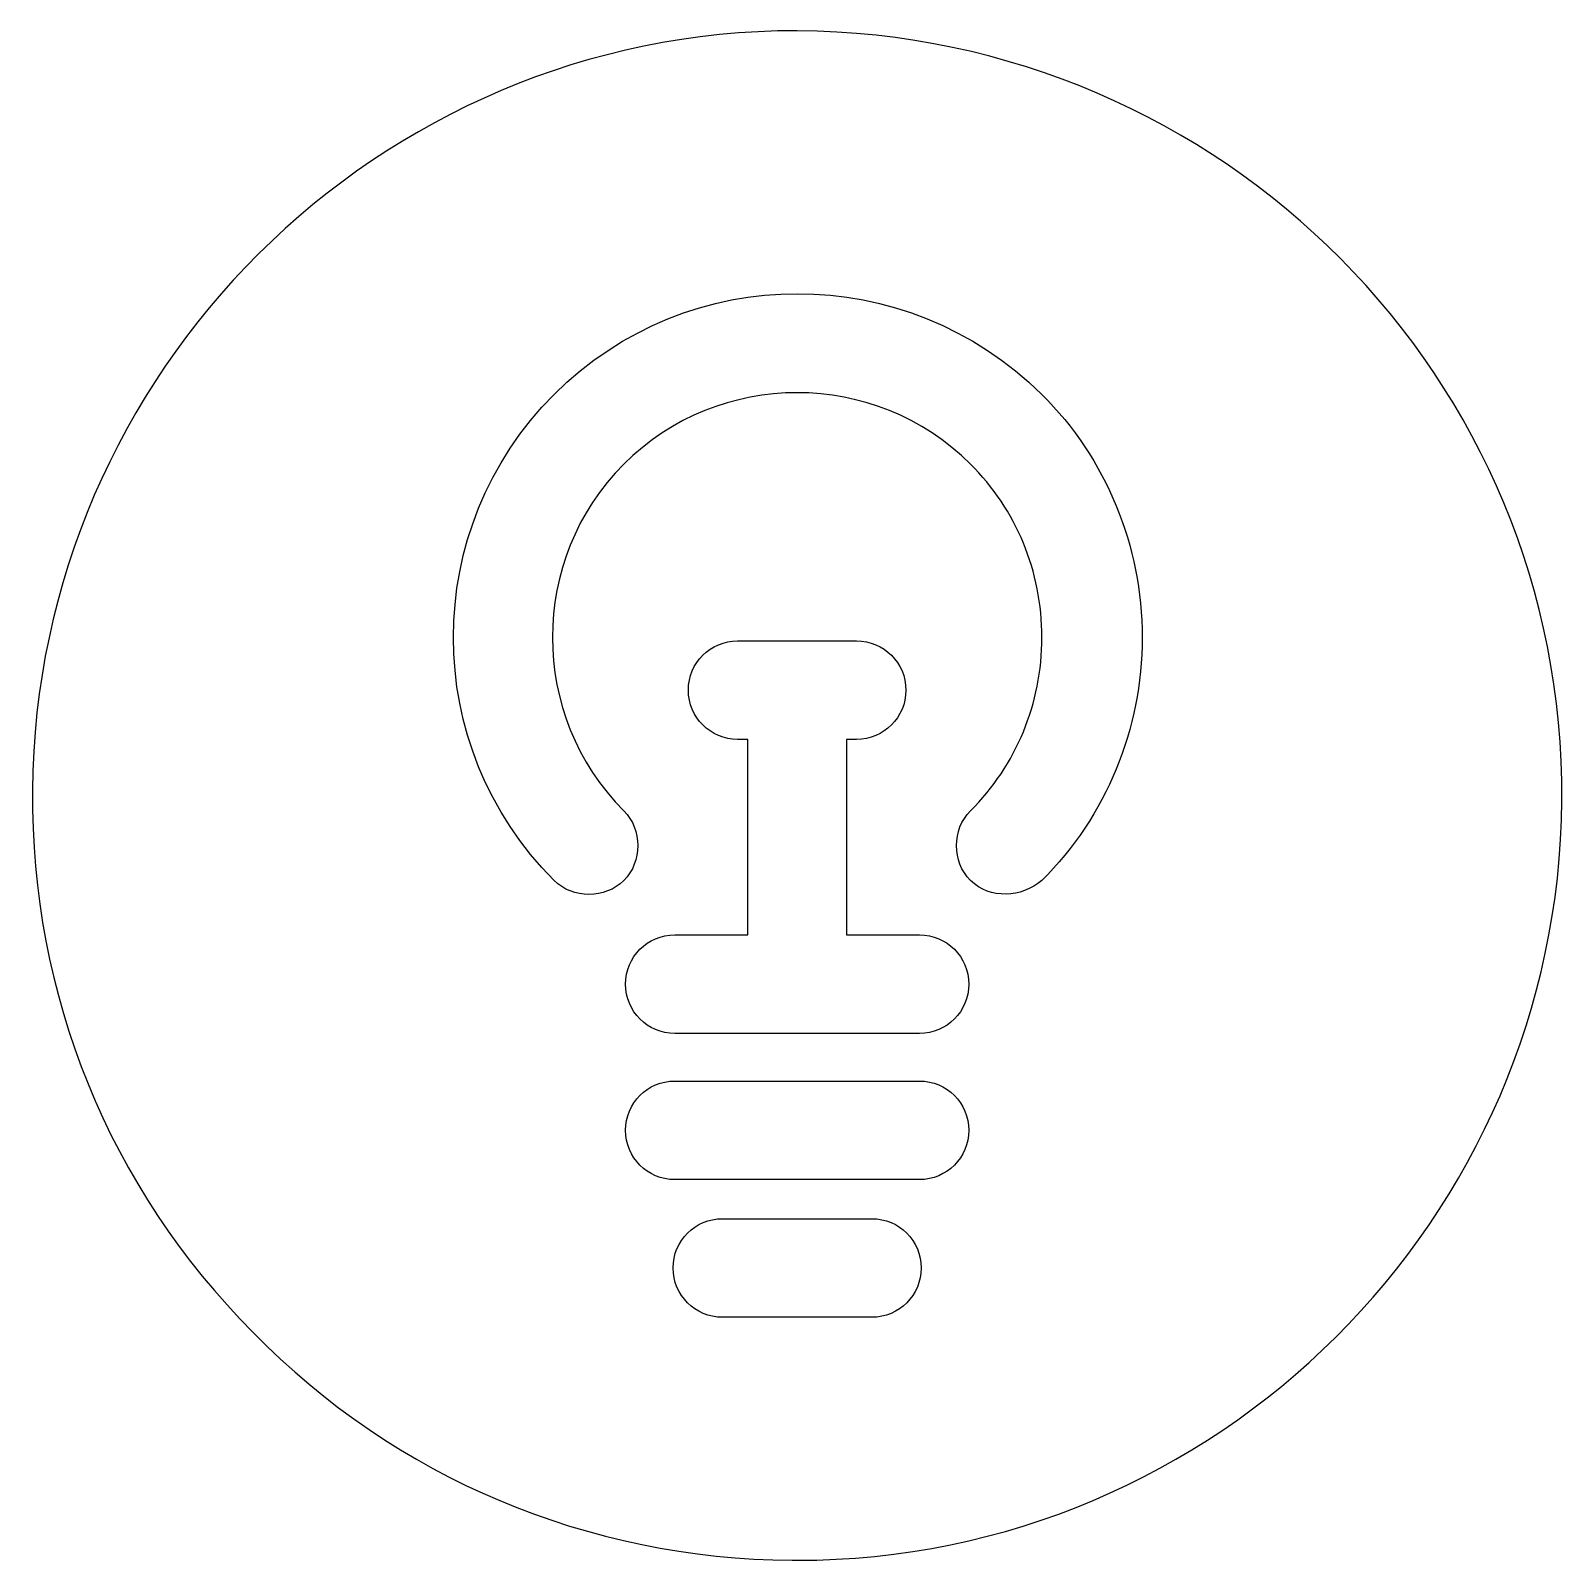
# Model space of a CAD drawing. Extents: x 0 to 0.197, y 0 to 0.197.
import ezdxf

# ---------------------------------------------------------------- set-up
doc = ezdxf.new("R2010")
doc.units = 0
doc.layers.get('0').update_dxf_attribs({"linetype": 'CONTINUOUS'})

msp = doc.modelspace()

# ---------------------------------------------------------------- linework, layer by layer
at = {"color": 7}
for p, q in [((0.098425, 0.19685), (0.098425, 0.19685)), ((0.090769, 0.11833), (0.10608, 0.11833)), ((0.092082, 0.105643), (0.090769, 0.105643)), ((0.092082, 0.08049), (0.092082, 0.105643)), ((0.10608, 0.105643), (0.104768, 0.105643)), ((0.104768, 0.105643), (0.104768, 0.08049)), ((0.129922, 0.087491), (0.129921, 0.087489)), ((0.082677, 0.08049), (0.092082, 0.08049)), ((0.104768, 0.08049), (0.114173, 0.08049)), ((0.114173, 0.067804), (0.082677, 0.067804)), ((0.114172, 0.067804), (0.114173, 0.067804)), ((0.082677, 0.06168), (0.114173, 0.06168)), ((0.114173, 0.048994), (0.082677, 0.048994)), ((0.114172, 0.048994), (0.114173, 0.048994)), ((0.088802, 0.043964), (0.108049, 0.043964)), ((0.108049, 0.031277), (0.088802, 0.031277)), ((0.108049, 0.031277), (0.108049, 0.031277)), ((0.097769, 0), (0.098425, 0))]:
    msp.add_line(p, q, dxfattribs=at)
for points in [[(0.098425, 0.19685), (0.044401, 0.19685), (0.000437, 0.152887), (0, 0.099081)], [(0.196851, 0.097769), (0.197288, 0.152012), (0.153325, 0.196413), (0.098425, 0.19685)], [(0.067149, 0.150044), (0.084428, 0.167323), (0.112424, 0.167323), (0.129922, 0.150044)], [(0.120735, 0.141076), (0.108487, 0.153324), (0.088364, 0.153324), (0.076116, 0.141076)], [(0.067149, 0.087489), (0.049869, 0.104768), (0.049869, 0.132764), (0.067149, 0.150044)], [(0.129922, 0.150044), (0.138234, 0.141732), (0.142827, 0.130577), (0.142827, 0.118766)], [(0.076116, 0.141076), (0.063868, 0.128827), (0.063868, 0.108705), (0.076116, 0.096456)], [(0.129921, 0.118766), (0.129921, 0.127296), (0.126641, 0.13517), (0.120735, 0.141076)], [(0.120735, 0.096456), (0.126641, 0.102361), (0.129921, 0.110236), (0.129921, 0.118766)], [(0.142827, 0.118766), (0.142827, 0.106956), (0.138233, 0.095802), (0.129922, 0.087491)], [(0.084426, 0.111986), (0.084426, 0.115486), (0.08727, 0.11833), (0.090769, 0.11833)], [(0.10608, 0.11833), (0.109579, 0.11833), (0.112423, 0.115486), (0.112423, 0.111986)], [(0.090769, 0.105643), (0.08727, 0.105643), (0.084426, 0.108487), (0.084426, 0.111986)], [(0.112423, 0.111986), (0.112423, 0.108487), (0.109579, 0.105643), (0.10608, 0.105643)], [(0, 0.099081), (-0.000219, 0.072835), (0.009842, 0.0479), (0.028434, 0.029309)], [(0.098425, 0), (0.15245, 0), (0.196413, 0.043963), (0.196851, 0.097769)], [(0.076116, 0.096456), (0.078522, 0.094051), (0.078522, 0.089895), (0.076116, 0.087489)], [(0.120735, 0.087489), (0.11833, 0.089895), (0.11833, 0.094051), (0.120735, 0.096456)], [(0.076116, 0.087489), (0.07371, 0.085083), (0.069554, 0.085083), (0.067149, 0.087489)], [(0.125328, 0.085739), (0.123578, 0.085739), (0.122048, 0.086176), (0.120735, 0.087489)], [(0.129921, 0.087489), (0.128609, 0.086395), (0.126859, 0.085739), (0.125328, 0.085739)], [(0.076334, 0.074147), (0.076334, 0.077646), (0.079178, 0.08049), (0.082677, 0.08049)], [(0.114173, 0.08049), (0.117673, 0.08049), (0.120516, 0.077646), (0.120516, 0.074147)], [(0.082677, 0.067804), (0.079178, 0.067804), (0.076334, 0.070648), (0.076334, 0.074147)], [(0.120516, 0.074147), (0.120516, 0.070648), (0.117673, 0.067804), (0.114172, 0.067804)], [(0.076334, 0.055337), (0.076334, 0.058836), (0.079178, 0.06168), (0.082677, 0.06168)], [(0.114173, 0.06168), (0.117672, 0.06168), (0.120516, 0.058836), (0.120516, 0.055337)], [(0.082677, 0.048994), (0.079178, 0.048994), (0.076334, 0.051837), (0.076334, 0.055337)], [(0.120516, 0.055337), (0.120515, 0.051837), (0.117672, 0.048994), (0.114172, 0.048994)], [(0.082458, 0.03762), (0.082458, 0.04112), (0.085302, 0.043964), (0.088802, 0.043964)], [(0.108049, 0.043964), (0.111548, 0.043964), (0.114392, 0.04112), (0.114392, 0.03762)], [(0.088802, 0.031277), (0.085302, 0.031277), (0.082458, 0.034121), (0.082458, 0.03762)], [(0.114392, 0.03762), (0.114392, 0.03412), (0.111548, 0.031277), (0.108049, 0.031277)], [(0.028434, 0.029309), (0.046807, 0.010499), (0.071522, 0.000219), (0.097769, 0)]]:
    msp.add_open_spline(points, degree=3, dxfattribs=at)

doc.saveas('drawing.dxf')
